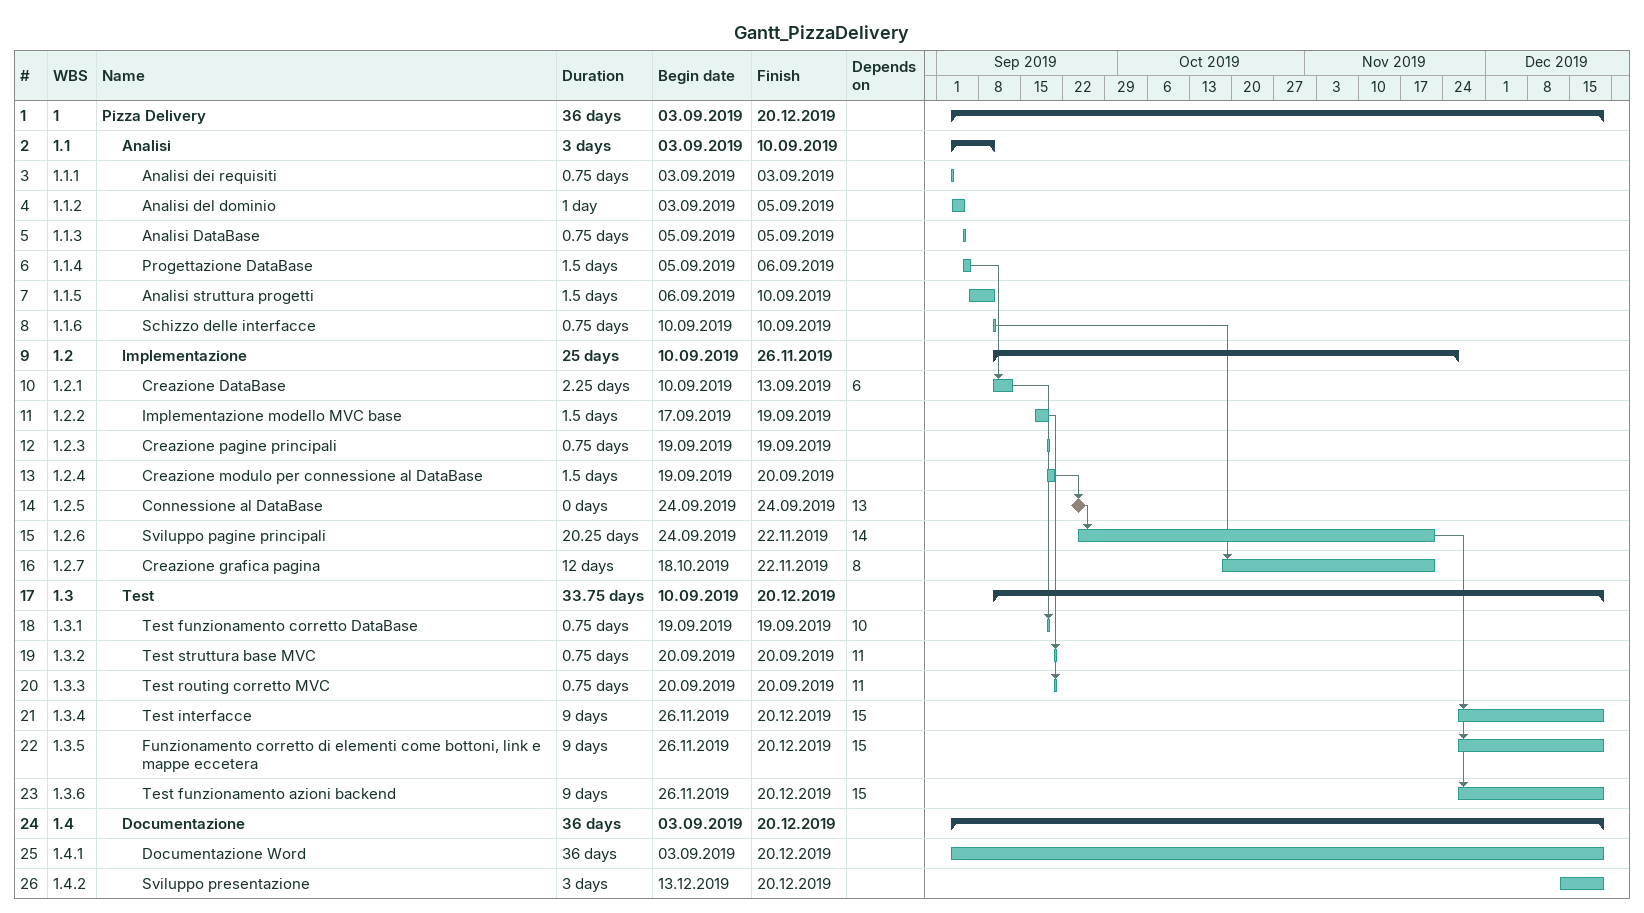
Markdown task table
Gantt_PizzaDelivery

| ID | WBS | Task | Duration | Start | Finish | Predecessors |
|---|---|---|---|---|---|---|
| 1 | 1 | **Pizza Delivery** | 36d | 2019-09-03 | 2019-12-20 |  |
| 2 | 1.1 | **Analisi** | 3d | 2019-09-03 | 2019-09-10 |  |
| 3 | 1.1.1 | Analisi dei requisiti | 0.75d | 2019-09-03 | 2019-09-03 |  |
| 4 | 1.1.2 | Analisi del dominio | 1d | 2019-09-03 | 2019-09-05 |  |
| 5 | 1.1.3 | Analisi DataBase | 0.75d | 2019-09-05 | 2019-09-05 |  |
| 6 | 1.1.4 | Progettazione DataBase | 1.5d | 2019-09-05 | 2019-09-06 |  |
| 7 | 1.1.5 | Analisi struttura progetti | 1.5d | 2019-09-06 | 2019-09-10 |  |
| 8 | 1.1.6 | Schizzo delle interfacce | 0.75d | 2019-09-10 | 2019-09-10 |  |
| 9 | 1.2 | **Implementazione** | 25d | 2019-09-10 | 2019-11-26 |  |
| 10 | 1.2.1 | Creazione DataBase | 2.25d | 2019-09-10 | 2019-09-13 | 6 |
| 11 | 1.2.2 | Implementazione modello MVC base | 1.5d | 2019-09-17 | 2019-09-19 |  |
| 12 | 1.2.3 | Creazione pagine principali | 0.75d | 2019-09-19 | 2019-09-19 |  |
| 13 | 1.2.4 | Creazione modulo per connessione al DataBase | 1.5d | 2019-09-19 | 2019-09-20 |  |
| 14 | 1.2.5 | Connessione al DataBase | 0d | 2019-09-24 | 2019-09-24 | 13 |
| 15 | 1.2.6 | Sviluppo pagine principali | 20.25d | 2019-09-24 | 2019-11-22 | 14 |
| 16 | 1.2.7 | Creazione grafica pagina | 12d | 2019-10-18 | 2019-11-22 | 8 |
| 17 | 1.3 | **Test** | 33.75d | 2019-09-10 | 2019-12-20 |  |
| 18 | 1.3.1 | Test funzionamento corretto DataBase | 0.75d | 2019-09-19 | 2019-09-19 | 10 |
| 19 | 1.3.2 | Test struttura base MVC | 0.75d | 2019-09-20 | 2019-09-20 | 11 |
| 20 | 1.3.3 | Test routing corretto MVC | 0.75d | 2019-09-20 | 2019-09-20 | 11 |
| 21 | 1.3.4 | Test interfacce | 9d | 2019-11-26 | 2019-12-20 | 15 |
| 22 | 1.3.5 | Funzionamento corretto di elementi come bottoni, link e mappe eccetera | 9d | 2019-11-26 | 2019-12-20 | 15 |
| 23 | 1.3.6 | Test funzionamento azioni backend | 9d | 2019-11-26 | 2019-12-20 | 15 |
| 24 | 1.4 | **Documentazione** | 36d | 2019-09-03 | 2019-12-20 |  |
| 25 | 1.4.1 | Documentazione Word | 36d | 2019-09-03 | 2019-12-20 |  |
| 26 | 1.4.2 | Sviluppo presentazione | 3d | 2019-12-13 | 2019-12-20 |  |
